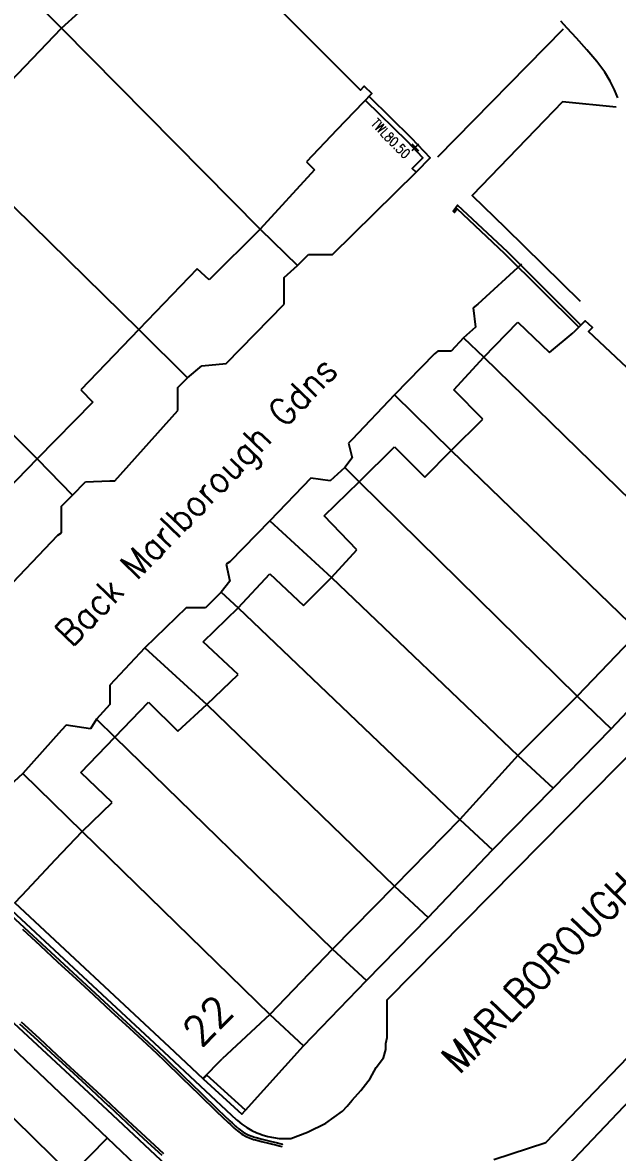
# Model space of a CAD drawing. Extents: x 427500 to 429848, y 434500 to 436505.
# Drawn here: x 429644.75 to 429669.31, y 434694.53 to 434741.22 of the extents above; entities that cross this region are included whole.
import ezdxf

# ---------------------------------------------------------------- set-up
doc = ezdxf.new("R2010")
doc.units = 0
doc.layers.get('0').update_dxf_attribs({"color": 222})
doc.layers.add('LPTIP_Ex_Base', color=8, linetype='Continuous')
doc.layers.add('ROADNAME', color=7, linetype='Continuous')
doc.styles.add('LCC Romans', font='romans.shx', dxfattribs={"width": 0.9})
doc.styles.add('MtXpl_Romans', font='romans__.ttf')
doc.styles.get("Standard").update_dxf_attribs({"font": 'romans.shx'})

# ---------------------------------------------------------------- blocks, each defined once
blk = doc.blocks.new('SPOT')
at = {"color": 0, "linetype": 'ByBlock', "flags": 128}
for points in [[(-0.5, 0), (0.5, 0)], [(0, 0.5), (0, -0.5)]]:
    blk.add_lwpolyline(points, dxfattribs=at)

msp = doc.modelspace()

# ---------------------------------------------------------------- linework, layer by layer
at = {"layer": 'LPTIP_Ex_Base', "color": 251, "true_color": 0x636466}
for p, q in [((429646.35, 434740.984), (429650.999, 434745.225)), ((429644.95, 434742.384), (429646.35, 434740.984)), ((429641.75, 434736.184), (429646.35, 434740.984)), ((429646.35, 434740.984), (429654.55, 434732.684)), ((429657.725, 434736.785), (429656.471, 434735.462)), ((429641.75, 434736.184), (429649.55, 434728.534)), ((429656.471, 434735.462), (429656.8, 434735.134)), ((429656.8, 434735.134), (429654.55, 434732.684)), ((429657.55, 434731.634), (429660.996, 434735.032)), ((429654.55, 434732.684), (429652.45, 434730.584)), ((429654.55, 434732.684), (429656.1, 434731.184)), ((429656.1, 434731.184), (429656.55, 434731.634)), ((429656.55, 434731.634), (429657.55, 434731.634)), ((429637.15, 434731.384), (429645.35, 434723.184)), ((429651.95, 434731.034), (429649.55, 434728.534)), ((429652.45, 434730.584), (429651.95, 434731.034)), ((429655.55, 434730.684), (429656.1, 434731.184)), ((429665.35, 434731.234), (429663.55, 434729.584)), ((429655.55, 434729.584), (429655.55, 434730.684)), ((429653.15, 434727.134), (429655.55, 434729.584)), ((429663.55, 434729.584), (429663.35, 434729.434)), ((429663.35, 434729.434), (429663.45, 434728.634)), ((429663.8, 434727.384), (429665.2, 434728.834)), ((429665.2, 434728.834), (429666.501, 434727.587)), ((429649.55, 434728.534), (429647.15, 434726.034)), ((429649.55, 434728.534), (429651.55, 434726.534)), ((429663.45, 434728.634), (429662.95, 434728.184)), ((429666.501, 434727.587), (429667.479, 434728.395)), ((429662.95, 434728.184), (429662.45, 434727.634)), ((429662.95, 434728.184), (429663.8, 434727.384)), ((429661.75, 434727.534), (429660.1, 434725.834)), ((429661.9, 434727.634), (429661.75, 434727.534)), ((429662.45, 434727.634), (429661.9, 434727.634)), ((429662.55, 434726.034), (429663.8, 434727.384)), ((429663.8, 434727.384), (429672.75, 434718.634)), ((429651.55, 434726.534), (429652.15, 434727.034)), ((429652.15, 434727.034), (429653.15, 434727.134)), ((429651.15, 434726.134), (429651.55, 434726.534)), ((429647.15, 434726.034), (429647.65, 434725.534)), ((429651.15, 434725.184), (429651.15, 434726.134)), ((429663.75, 434724.834), (429662.55, 434726.034)), ((429647.65, 434725.534), (429645.35, 434723.184)), ((429660.1, 434725.834), (429658.35, 434723.984)), ((429660.1, 434725.834), (429662.45, 434723.534)), ((429648.55, 434722.284), (429651.15, 434725.184)), ((429662.45, 434723.534), (429663.75, 434724.834)), ((429658.35, 434723.984), (429658.2, 434723.834)), ((429658.2, 434723.834), (429658.35, 434723.234)), ((429658.65, 434722.234), (429660.1, 434723.684)), ((429660.1, 434723.684), (429661.35, 434722.434)), ((429661.35, 434722.434), (429662.45, 434723.534)), ((429662.45, 434723.534), (429670.2, 434716.034)), ((429645.35, 434723.184), (429643.2, 434720.984)), ((429645.35, 434723.184), (429646.8, 434721.684)), ((429658.35, 434723.234), (429658.05, 434722.834)), ((429658.05, 434722.834), (429657.45, 434722.284)), ((429658.05, 434722.834), (429658.65, 434722.234)), ((429646.8, 434721.684), (429647.35, 434722.234)), ((429647.35, 434722.234), (429648.35, 434722.284)), ((429648.35, 434722.284), (429648.55, 434722.284)), ((429656.65, 434722.384), (429654.95, 434720.634)), ((429657.45, 434722.284), (429656.65, 434722.384)), ((429657.2, 434720.834), (429658.65, 434722.234)), ((429658.65, 434722.234), (429667.65, 434713.384)), ((429646.35, 434721.234), (429646.8, 434721.684)), ((429646.35, 434720.134), (429646.35, 434721.234)), ((429658.55, 434719.434), (429657.2, 434720.834)), ((429654.95, 434720.634), (429653.3, 434718.934)), ((429654.95, 434720.634), (429657.5, 434718.284)), ((429643.8, 434717.534), (429646.2, 434720.034)), ((429646.2, 434720.034), (429646.35, 434720.134)), ((429657.5, 434718.284), (429658.55, 434719.434)), ((429653.3, 434718.934), (429653.15, 434718.834)), ((429653.15, 434718.834), (429653.3, 434718.134)), ((429653.65, 434717.034), (429654.95, 434718.434)), ((429654.95, 434718.434), (429656.35, 434717.134)), ((429653.3, 434718.134), (429652.95, 434717.684)), ((429656.35, 434717.134), (429657.5, 434718.284)), ((429657.5, 434718.284), (429665.2, 434710.934)), ((429652.95, 434717.684), (429652.3, 434717.034)), ((429652.95, 434717.684), (429653.65, 434717.034)), ((429651.5, 434717.034), (429649.8, 434715.384)), ((429652.3, 434717.034), (429651.5, 434717.034)), ((429652.2, 434715.634), (429653.65, 434717.034)), ((429653.65, 434717.034), (429662.8, 434708.284)), ((429653.65, 434714.284), (429652.2, 434715.634)), ((429670.2, 434716.034), (429667.65, 434713.384)), ((429649.8, 434715.384), (429648.35, 434713.834)), ((429649.8, 434715.384), (429652.35, 434713.034)), ((429659.8, 434700.834), (429674.05, 434715.284)), ((429669.05, 434712.034), (429671.55, 434714.684)), ((429652.35, 434713.034), (429653.65, 434714.284)), ((429648.35, 434713.834), (429648.35, 434713.034)), ((429667.65, 434713.384), (429665.2, 434710.934)), ((429667.65, 434713.384), (429669.05, 434712.034)), ((429648.35, 434713.034), (429647.8, 434712.434)), ((429648.55, 434711.684), (429649.95, 434713.134)), ((429649.95, 434713.134), (429651.15, 434711.934)), ((429651.15, 434711.934), (429652.35, 434713.034)), ((429652.35, 434713.034), (429660.1, 434705.534)), ((429647.8, 434712.434), (429647.55, 434712.034)), ((429647.8, 434712.434), (429648.55, 434711.684)), ((429646.35, 434711.984), (429644.75, 434710.184)), ((429646.55, 434712.184), (429646.35, 434711.984)), ((429647.55, 434712.034), (429646.55, 434712.184)), ((429666.65, 434709.584), (429669.05, 434712.034)), ((429647.15, 434710.234), (429648.55, 434711.684)), ((429648.55, 434711.684), (429657.55, 434702.934)), ((429665.2, 434710.934), (429662.8, 434708.284)), ((429665.2, 434710.934), (429666.65, 434709.584)), ((429644.75, 434710.184), (429641.907, 434707.56)), ((429644.75, 434710.184), (429647.2, 434707.784)), ((429648.45, 434708.984), (429647.15, 434710.234)), ((429664.15, 434707.034), (429666.65, 434709.584)), ((429666.35, 434694.934), (429680.35, 434709.534)), ((429647.2, 434707.784), (429648.45, 434708.984)), ((429662.8, 434708.284), (429660.1, 434705.534)), ((429662.8, 434708.284), (429664.15, 434707.034)), ((429646.1, 434706.634), (429647.2, 434707.784)), ((429647.2, 434707.784), (429654.95, 434700.234)), ((429661.5, 434704.234), (429664.15, 434707.034)), ((429644.94, 434705.374), (429646.1, 434706.634)), ((429660.1, 434705.534), (429657.55, 434702.934)), ((429660.1, 434705.534), (429661.5, 434704.234)), ((429658.95, 434701.634), (429661.5, 434704.234)), ((429657.55, 434702.934), (429654.95, 434700.234)), ((429657.55, 434702.934), (429658.95, 434701.634)), ((429656.35, 434698.934), (429658.95, 434701.634)), ((429659.8, 434699.284), (429659.8, 434700.834)), ((429654.95, 434700.234), (429652.987, 434698.398)), ((429654.95, 434700.234), (429656.35, 434698.934)), ((429646.75, 434693.6), (429640.75, 434699.5)), ((429659.75, 434699.034), (429659.8, 434699.284)), ((429653.946, 434696.274), (429656.35, 434698.934)), ((429659.65, 434698.434), (429659.75, 434698.784)), ((429659.75, 434698.784), (429659.75, 434699.034)), ((429659.35, 434698.034), (429659.65, 434698.434)), ((429659.1, 434697.584), (429659.35, 434698.034)), ((429658.716, 434697.084), (429659.1, 434697.584)), ((429658.35, 434696.684), (429658.716, 434697.084)), ((429670.35, 434697.234), (429666.45, 434693.134)), ((429658.15, 434696.434), (429658.35, 434696.684)), ((429657.273, 434695.739), (429657.95, 434696.234)), ((429657.95, 434696.234), (429658.15, 434696.434)), ((429656.514, 434695.366), (429657.273, 434695.739)), ((429648.235, 434695.122), (429646.75, 434693.6)), ((429655.818, 434695.104), (429656.514, 434695.366)), ((429664.2, 434694.234), (429666.35, 434694.934))]:
    msp.add_line(p, q, dxfattribs=at)
at = {"layer": 'LPTIP_Ex_Base', "color": 251, "true_color": 0x636466, "flags": 128}
for points in [[(429650.999, 434745.225), (429651.587, 434745.838), (429651.901, 434745.528), (429651.744, 434745.354), (429654.923, 434742.196), (429655.083, 434742.36), (429655.351, 434742.083), (429655.208, 434741.926), (429658.704, 434738.422), (429658.856, 434738.584), (429659.165, 434738.284), (429657.725, 434736.785)], [(429669.329, 434738.101), (429669.191, 434738.444), (429669.017, 434738.797), (429668.791, 434739.17), (429668.465, 434739.602), (429668.051, 434740.087), (429667.619, 434740.566), (429667.237, 434740.98), (429666.973, 434741.271)], [(429704.734, 434641.867), (429697.662, 434648.738), (429690.509, 434655.723), (429683.501, 434662.542), (429676.841, 434668.988), (429669.565, 434676.079), (429662.892, 434682.459), (429654.401, 434690.499), (429648.256, 434696.273), (429641.103, 434702.895), (429633.626, 434709.733), (429626.51, 434716.06), (429626.468, 434716.123), (429619.961, 434721.717), (429612.589, 434727.816), (429605.484, 434733.671), (429597.988, 434739.816), (429596.743, 434740.89)], [(429667.063, 434740.943), (429661.886, 434735.651)], [(429659.058, 434738.169), (429660.797, 434736.45), (429661.583, 434735.625), (429660.996, 434735.032), (429660.839, 434735.187), (429661.276, 434735.628), (429660.638, 434736.298), (429658.922, 434737.988)], [(429669.263, 434737.715), (429667.047, 434737.948), (429666.299, 434737.172), (429663.315, 434734.077), (429664.689, 434732.729), (429667.774, 434729.702)], [(429667.701, 434728.649), (429664.667, 434731.667), (429662.695, 434733.522), (429662.582, 434733.37), (429662.533, 434733.429), (429662.71, 434733.675), (429664.752, 434731.752), (429667.781, 434728.724)], [(429675.157, 434721.009), (429675.745, 434721.599), (429675.427, 434721.901), (429675.269, 434721.731), (429671.842, 434724.976), (429671.992, 434725.139), (429671.682, 434725.445), (429671.514, 434725.252), (429668.119, 434728.446), (429668.281, 434728.612), (429667.982, 434728.897), (429667.479, 434728.395)], [(429644.94, 434705.374), (429644.419, 434704.845), (429650.793, 434698.888), (429652.184, 434697.589), (429652.987, 434698.398)], [(429643.493, 434705.268), (429650.574, 434698.683), (429653.584, 434695.877), (429653.62, 434695.844), (429653.805, 434695.694), (429654.002, 434695.56), (429654.208, 434695.441), (429654.423, 434695.339), (429654.54, 434695.292), (429654.646, 434695.255), (429654.874, 434695.188), (429655.107, 434695.139), (429655.343, 434695.108), (429655.581, 434695.097), (429655.818, 434695.104)], [(429644.073, 434704.505), (429644.807, 434703.826), (429645.541, 434703.146), (429646.274, 434702.466), (429647.008, 434701.787), (429647.741, 434701.107), (429648.475, 434700.428), (429649.209, 434699.748), (429649.942, 434699.069), (429650.355, 434698.686), (429650.67, 434698.381), (429651.389, 434697.686), (429652.108, 434696.991), (429652.826, 434696.295), (429653.301, 434695.836), (429653.397, 434695.75), (429653.525, 434695.629), (429653.549, 434695.608), (429653.675, 434695.497), (429653.857, 434695.363), (429654.059, 434695.253), (429654.318, 434695.16), (429654.394, 434695.14), (429654.639, 434695.071), (429654.976, 434694.99), (429655.271, 434694.923), (429655.363, 434694.901), (429655.477, 434694.874), (429655.477, 434694.874)], [(429644.739, 434703.752), (429645.473, 434703.073), (429646.206, 434702.393), (429646.94, 434701.714), (429647.674, 434701.034), (429648.407, 434700.354), (429649.141, 434699.675), (429649.874, 434698.995), (429650.286, 434698.614), (429650.601, 434698.31), (429651.319, 434697.614), (429652.038, 434696.919), (429652.757, 434696.224), (429653.234, 434695.762), (429653.331, 434695.676), (429653.456, 434695.557), (429653.483, 434695.533), (429653.616, 434695.417), (429653.798, 434695.283), (429654.011, 434695.166), (429654.284, 434695.066), (429654.367, 434695.043), (429654.616, 434694.974), (429654.952, 434694.893), (429655.249, 434694.826), (429655.34, 434694.804), (429655.454, 434694.777), (429655.454, 434694.777)], [(429650.504, 434694.396), (429649.773, 434695.079), (429649.043, 434695.762), (429648.333, 434696.424), (429648.312, 434696.444), (429647.577, 434697.122), (429646.842, 434697.8), (429646.107, 434698.479), (429645.372, 434699.157), (429644.637, 434699.835)], [(429650.572, 434694.469), (429649.841, 434695.152), (429649.111, 434695.835), (429648.402, 434696.498), (429648.38, 434696.518), (429647.645, 434697.196), (429646.91, 434697.874), (429646.175, 434698.552), (429645.44, 434699.23), (429644.705, 434699.908)], [(429642.808, 434699.045), (429643.418, 434699.699), (429654.484, 434689.183), (429653.696, 434688.257)]]:
    msp.add_lwpolyline(points, dxfattribs=at)
msp.add_lwpolyline([(429653.946, 434696.274), (429652.356, 434697.727), (429652.208, 434697.565), (429653.797, 434696.111)], close=True, dxfattribs=at)

# ---------------------------------------------------------------- block references
at = {"layer": 'LPTIP_Ex_Base', "color": 251, "true_color": 0x636466, "xscale": 0.4, "yscale": 0.4, "zscale": 0.4, "rotation": 314.184444}
msp.add_blockref('SPOT', (429660.957, 434736.059), dxfattribs=at)

# ---------------------------------------------------------------- texts
at = {"layer": 'LPTIP_Ex_Base', "color": 251, "true_color": 0x636466, "width": 0.8}
msp.add_text('TWL80.50', height=0.4, rotation=-45.8156, dxfattribs=at).set_placement((429659.104, 434737.01))
at = {"layer": 'LPTIP_Ex_Base', "color": 251, "true_color": 0x636466, "style": 'MtXpl_Romans'}
msp.add_text('22', height=1.2, rotation=45.8, dxfattribs=at).set_placement((429652.096, 434698.823))
at = {"layer": 'ROADNAME', "style": 'LCC Romans', "width": 0.9}
for s, height, rotation, p in [('Back Marlborough Gdns', 1.1, 45.9, (429646.775, 434715.365)), ('MARLBOROUGH GROVE', 1.2, 45.8, (429662.787, 434697.71))]:
    msp.add_text(s, height=height, rotation=rotation, dxfattribs=at).set_placement(p)

doc.saveas('drawing.dxf')
